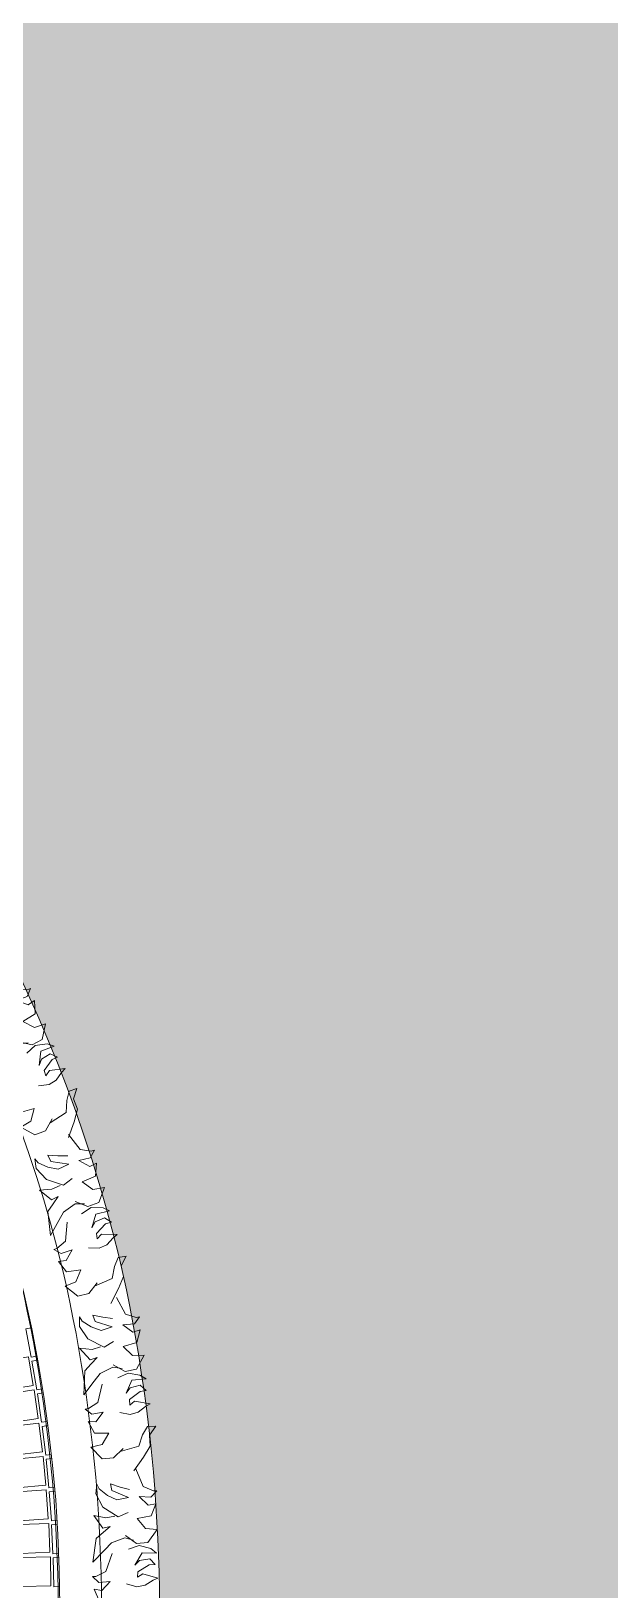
# Model space of a CAD drawing. Header units: millimetres. Extents: x -225363 to 347188, y -782467 to 813415.
# Drawn here: x 37328 to 39327, y 23910 to 29298 of the extents above; entities that cross this region are included whole.
import ezdxf

# ---------------------------------------------------------------- set-up
doc = ezdxf.new("R2010")
doc.units = ezdxf.units.MM
doc.layers.add('Xref SCN', color=8, linetype='Continuous', lineweight=0)

# ---------------------------------------------------------------- blocks, each defined once
blk = doc.blocks.new('A$Cf999fc33')
at = {"layer": 'Xref SCN', "ltscale": 100}
for points in [[(73.84272275096737, 192.008942775894), (72.93718290980905, 226.0811261450872), (69.76450756634586, 260.7363810978131), (91.2697194244247, 250.3713942577597), (102.2144919480197, 189.5463547789259), (118.9281153751072, 226.3384435711778), (111.2211690265685, 262.1598416908528), (95.54667300335132, 295.1961835560505), (81.42593923630193, 306.0790911481017), (114.3319794384297, 302.4503599841264), (153.8439736538567, 268.1175732889678), (175.0234313544352, 209.4945184811368), (152.6745445868, 178.9859154444421)], [(175.6716537694447, 221.4132675771834), (187.7858553600963, 249.7198859428754), (189.2126018530689, 292.8606113221613), (224.7082458152436, 252.3094897029805), (213.7601873916574, 228.5371423423057), (237.7279872468207, 246.543924699421), (264.545994187938, 266.2347709755995), (347.394166277023, 259.4300785681698), (296.0904387286864, 229.1169280259055), (267.5883678684477, 212.2762888357393), (240.0569876809604, 171.0150798699469), (241.5455991055351, 139.2100320032914)], [(303.2794643251691, 200.6800079972018), (368.0557032255456, 208.1915018513682), (392.6717254957184, 238.1170333045884), (395.5870834132656, 249.4527108171606), (410.7436586844269, 223.8008470429922), (398.5643062624149, 185.8426150837331), (435.6169983805157, 207.7354460309143), (437.4965147939511, 233.8400797256036), (474.2234527547844, 207.474842704949), (468.7803560087923, 158.1157824016409), (509.7842475485522, 176.5753346793354), (524.230735473102, 213.9504950550618), (559.1433078518603, 171.1322379333433), (551.4982264349237, 132.0078628070769), (514.963455068646, 102.7305537688662)], [(-0.002058159559965134, 186.8297352558002), (53.11274907086045, 148.9985190596199), (60.23662383598275, 110.9099854374072), (57.32126591843553, 99.57430792483501), (82.97312969248742, 114.7308831959381), (90.61821110942401, 153.8552583222045), (112.5110420566052, 116.8025662039872), (101.5629836332519, 93.03021884331247), (146.4529237628449, 98.4048788578948), (165.4988335240632, 144.2655096602393), (192.5090070597362, 108.3138098775526), (187.1310611451045, 68.60636316775344), (238.3696378620807, 89.26790011645062), (250.5489902840927, 127.2261320757098), (232.672509589931, 170.4971591179492)], [(393.6391302684788, 129.0990766893956), (396.2287340285257, 92.17668623419013), (384.6976040215231, 66.13720337097766), (361.8307965018321, 43.01307842531241), (350.9478889098391, 28.89234465820482), (347.9055152290966, 82.8508267980651), (363.9057654098142, 98.07255290064495), (345.1856098060962, 100.4699900661362), (312.6020378614776, 67.75940235843882), (307.3543936100323, 47.35518283577403), (291.6147467554547, 70.73991110740462), (304.895091512939, 103.5808004781138), (324.8465411150828, 115.3692479112069), (277.624314651126, 100.9260458865901), (267.6469469002914, 52.73312875028932), (256.4415710505564, 74.95171385491267), (255.0181104575749, 116.4083753151353), (275.6829333060887, 149.7671854379005)], [(526.9473549963441, 111.7339449474239), (501.5528086482082, 50.58643721102271), (460.6140679400414, 41.77849852695363), (430.4279331606813, 27.7880664227996), (425.6982096612919, -0.0006311908946372569), (459.3176231100224, 17.94100033480208), (496.1748627335764, 10.87899050128181), (537.1787542733364, 29.33854277891805), (587.8994102382567, 57.38455781870289)]]:
    blk.add_lwpolyline(points, dxfattribs=at)
blk = doc.blocks.new('A$C7fcd5ad9')
at = {"layer": 'Xref SCN', "ltscale": 3}
for points in [[(9395.2443735681, 5598.06946612458), (9375.87593837548, 5594.277630837692), (9356.663266640157, 5692.41464345163), (9376.031701832777, 5696.206478738517)], [(9414.689216781408, 5485.259246874368), (9395.234811956994, 5481.936532683554), (9378.399107822217, 5580.509140776703), (9397.85351264663, 5583.831854967517)], [(9431.402464976069, 5372.012106382055), (9411.873451344669, 5369.1604536589), (9397.424546387745, 5468.111093604006), (9416.953560019145, 5470.962746327161)], [(9445.374358085915, 5258.394177788869), (9425.782140041701, 5256.015251818229), (9413.728472016286, 5355.286139228032), (9433.3206900605, 5357.665065198671)], [(9456.596736919135, 5144.471810765506), (9436.952755765524, 5142.567000773211), (9427.301363674225, 5242.100164244941), (9446.945344827604, 5244.004974237236)], [(9465.063047922216, 5030.311532766093), (9445.37877519126, 5028.881951107527), (9438.135295175016, 5128.619266076712), (9457.819567905972, 5130.048847735277)], [(9470.768347007921, 4915.980010178406), (9451.055277760373, 4915.026491688972), (9446.223939807853, 5014.909714372188), (9465.9370090554, 5015.863232861622)], [(9473.709302442381, 4801.544009391859), (9453.978948555887, 4801.067110899487), (9451.562574032228, 4901.037912307482), (9471.292927918723, 4901.514810799854)]]:
    blk.add_lwpolyline(points, dxfattribs=at)
for points in [[(9365.949678553501, 5595.240622638608), (9382.505066171987, 5496.620547903294), (9283.884991436498, 5480.065160284983), (9267.329603818012, 5578.685235020297)], [(9385.687719080597, 5480.936460371478), (9399.808334262809, 5381.938439043413), (9300.810312934685, 5367.81782386126), (9286.689697752474, 5466.815845189325)], [(9402.603605173528, 5366.180699936056), (9414.280875350116, 5266.864833322412), (9314.965008736588, 5255.187563145941), (9303.28773856, 5354.503429759585)], [(9416.68706726539, 5251.043009100598), (9425.91390321171, 5151.469591471076), (9326.340485582361, 5142.242755524814), (9317.113649636041, 5241.816173154337)], [(9427.929555341601, 5135.593287501601), (9434.700355482055, 5035.822769484192), (9334.92983746482, 5029.051969343796), (9328.159037324367, 5128.822487361205)], [(9436.324244132265, 5019.901624208433), (9440.634897941025, 4919.994576090015), (9340.727849822491, 4915.683922281489), (9336.417196013732, 5015.590970399906)], [(9441.866037255386, 4904.038255172258), (9443.713927751174, 4804.055330126488), (9343.731002705405, 4802.2074396307), (9341.883112209616, 4902.190364676469)]]:
    blk.add_lwpolyline(points, close=True, dxfattribs=at)
blk.add_circle((4737.074932788732, 4737.070357808436), 4737.073147369903, dxfattribs=at)
blk = doc.blocks.new('Xref SCN')
at = {"layer": 'Xref SCN', "ltscale": 3}
h = blk.add_hatch(dxfattribs=at)
h.set_pattern_fill('CROSS', color=256, scale=30, angle=197)
h.set_pattern_definition([(196.9999999999999, (-1424125.796704574, -442865.0747459244), (-126.4792462612767, -237.8728657606396), [95.24999999999993, -285.7499999999997]), (286.9999999999999, (-1424185.264921013, -442833.454934359), (237.8728657606396, -126.4792462612767), [95.24999999999993, -285.7499999999997])])
edge = h.paths.add_edge_path()
edge.add_arc((2267.432492593316, -6082.955996482024), 1150.000000000537, 110.6378028022086, 180.3855560689939)
edge.add_line((1117.45852989766, -6090.69454436157), (1124.354477578541, -7115.455314012756))
edge.add_arc((2274.328440274171, -7107.716766132653), 1150.000000000515, 180.3855560690217, 270.3855560690193)
edge.add_line((2282.066988154227, -8257.690728828284), (21549.8991634509, -8127.551182389644))
edge.add_arc((21542.16480664337, -6977.572696246487), 1150.004495150925, 270.3853457486589, 360.4401760572534)
edge.add_line((22692.13536467512, -6968.737848909465), (22692.16932637642, -2095.908891016872))
edge.add_arc((21542.20329682976, -2104.748059039981), 1150.000000001153, 0.4403930512387025, 90.3855560690482)
edge.add_line((21534.46474894912, -954.7740963437154), (6081.87324634222, -1059.018761787764))
edge.add_arc((6089.608981841442, -2208.997088369517), 1150.00434486635, 90.38541449006392, 160.1331677440024)
edge.add_arc((-23.55194331795474, -0.0794007698373207), 5349.999797249518, 290.6378018122106, 340.13330833294367, ccw=False)
edge = h.paths.add_edge_path()
edge.add_arc((21542.20329682936, 18280.17292901865), 1150.000000000495, 0.4403363143794081, 104.369872908503, ccw=False)
edge.add_line((22692.16933512774, 18289.01095829364), (22692.16933512804, 2403.988085117999))
edge.add_arc((21542.20329682986, 2395.150055855041), 1150.0000000002, -89.61444393098418, 0.44033631378022164, ccw=False)
edge.add_line((21549.94184470984, 1245.176093159724), (6067.061946074886, 1140.931379739806))
edge.add_arc((6059.324010787664, 2290.90442000174), 1149.99907346562, 200.6377726041507, 270.38552585808895, ccw=False)
edge.add_arc((-23.55236299291664, -0.07936344246354565), 5350.000286126963, 20.63780260191557, 28.59528784446422)
edge.add_arc((5234.302447717453, 2862.395526084858), 636.558452985771, 160.1438003828004, 208.3076443223057, ccw=False)
edge.add_arc((7788.188339109593, 2340.315315806074), 3237.894847489657, 44.33072283090661, 166.8196660366165, ccw=False)
edge.add_arc((13743.18888037902, 8157.794208345327), 5087.073147143053, 224.3307228342767, 255.0649233926709)
edge.add_arc((13751.05389514806, 8258.775854639935), 5186.703216037286, 255.2684708845108, 275.8244798379233)
edge.add_arc((13743.18888017516, 8157.794208547473), 5087.073147375032, 276.0280273323885, 352.8040128533177)
edge.add_arc((13366.1299541812, 8136.436578901939), 5458.915630729331, 353.5221682628192, 372.9616768325129)
edge.add_arc((13743.18888038175, 8157.794208354395), 5087.073147139498, 13.67983223975764, 75.72664608736717)
edge.add_arc((16202.12696616123, 17226.11521777178), 4310.076534491913, 184.5428523497743, 253.7687722026763, ccw=False)
edge.add_arc((12055.19205003142, 16895.67084596019), 150.0000000842738, 104.41773841877719, 184.1801390410202, ccw=False)
edge.add_line((12017.84358862124, 17040.94676432099), (21256.79565814864, 19394.19379048572))
at = {"layer": 'Xref SCN'}
for points in [[(21170.1847479311, 19733.30822873339, -0.4875941573619264), (23042.16933512654, 18290.26668712336), (23042.16933512912, 2405.243813959489, -0.414213562373095), (21552.29705493523, 895.1840175571033), (6069.418408371319, 790.9393125653951, -0.314089156412974), (4655.583861107414, 1762.216598525896, 0.03477349207873731), (4366.191898389021, 2393.693428806455, -0.2077135846943199), (4299.119463875177, 3176.609414868028, -0.5901643176475091), (10354.67457345, 4847.532467465806, 0.134879567910843), (12521.72925028361, 3580.906797295342, 0.08986899184814741), (14241.27037145277, 3446.979328768932, 0.3479529645834747), (18442.67543641233, 7562.237232839005, 0.08480836681686449), (18345.36415298755, 9280.22227358488, 0.2777472678124035), (14905.52588359268, 12750.05233397336, -0.3120018823839892), (11556.62703941645, 16857.81678183379, -0.3638812203274946), (11931.18586707742, 17380.04927928782)], [(21207.30015749518, 19587.97256476774, -0.4875019784721183), (22892.16933512641, 18289.74870272412), (22892.16933512666, 2404.725829560644, -0.4143201802074302), (21551.2876791223, 1045.180621386884), (6068.408495958065, 940.9359127826465, -0.314089156412975), (4795.957940015767, 1815.085473779563, 0.03475754744985484), (4498.041270806105, 2465.218581607236, -0.2096378704288183), (4443.391879476985, 3134.958396474842, -0.5908386502020884), (10247.37685389192, 4742.712624985292, 0.134894463080216), (12483.3278857798, 3435.905368081167, 0.08989788781435676), (14256.75779502135, 3297.780739697047, 0.3480271492531981), (18591.61182336896, 7544.378434609236, 0.0849047449249453), (18491.33123301547, 9314.78519564433, 0.2776597883136725), (14944.84712587745, 12894.82929440993, -0.3118325523197416), (11706.1792139067, 16869.4022295381, -0.3636277596139125), (11968.30683619303, 17234.71503139227)], [(21256.79565814864, 19394.19379048572, -0.4873520527600381), (22692.16933512774, 18289.01095829364), (22692.16933512804, 2403.988085117999, -0.4144936240348549), (21549.94184470984, 1245.176093159724), (6067.061946074886, 1140.931379739806, -0.3140891564129623), (4983.123392572161, 1885.57727025187, 0.03473503885151173), (4673.867414378008, 2560.535894014829, -0.2133038789825034), (4635.588630265775, 3078.609375918943, -0.5919222941644434), (10104.3132278158, 4602.95283501142, 0.1349129633609273), (12432.12619613745, 3242.570119621272, 0.08993380364239148), (14277.40756280749, 3098.849298205922, 0.3481193584637186), (18790.19357843359, 7520.568359651308, 0.08502486124028798), (18685.9541003824, 9360.867433183088, 0.2775445301844274), (14997.39828809416, 13087.83193295179, -0.3115893886019098), (11905.59107926778, 16884.73697327681, -0.3627966146664886), (12017.84358862124, 17040.94676432099)]]:
    blk.add_lwpolyline(points, format="xyb", close=True, dxfattribs=at)
at = {"layer": 'Xref SCN', "ltscale": 3}
blk.add_blockref('A$C7fcd5ad9', (9006.113947391059, 3420.723850743516), dxfattribs=at)
at = {"layer": 'Xref SCN', "ltscale": 100, "xscale": -1}
for p, rotation in [((18467.19656651981, 10363.36831474085), 99.84432207484662), ((18697.94565938671, 9790.162365756656), 91.61045235814895), ((18862.11748679915, 9199.358889488522), 83.27743067242996), ((18925.39553430724, 8586.879785580055), 77.09079395419678)]:
    blk.add_blockref('A$Cf999fc33', p, dxfattribs=dict(at, rotation=rotation))

msp = doc.modelspace()

# ---------------------------------------------------------------- block references
msp.add_blockref('Xref SCN', (18946.53077138338, 15698.97744072331))

doc.saveas('drawing.dxf')
